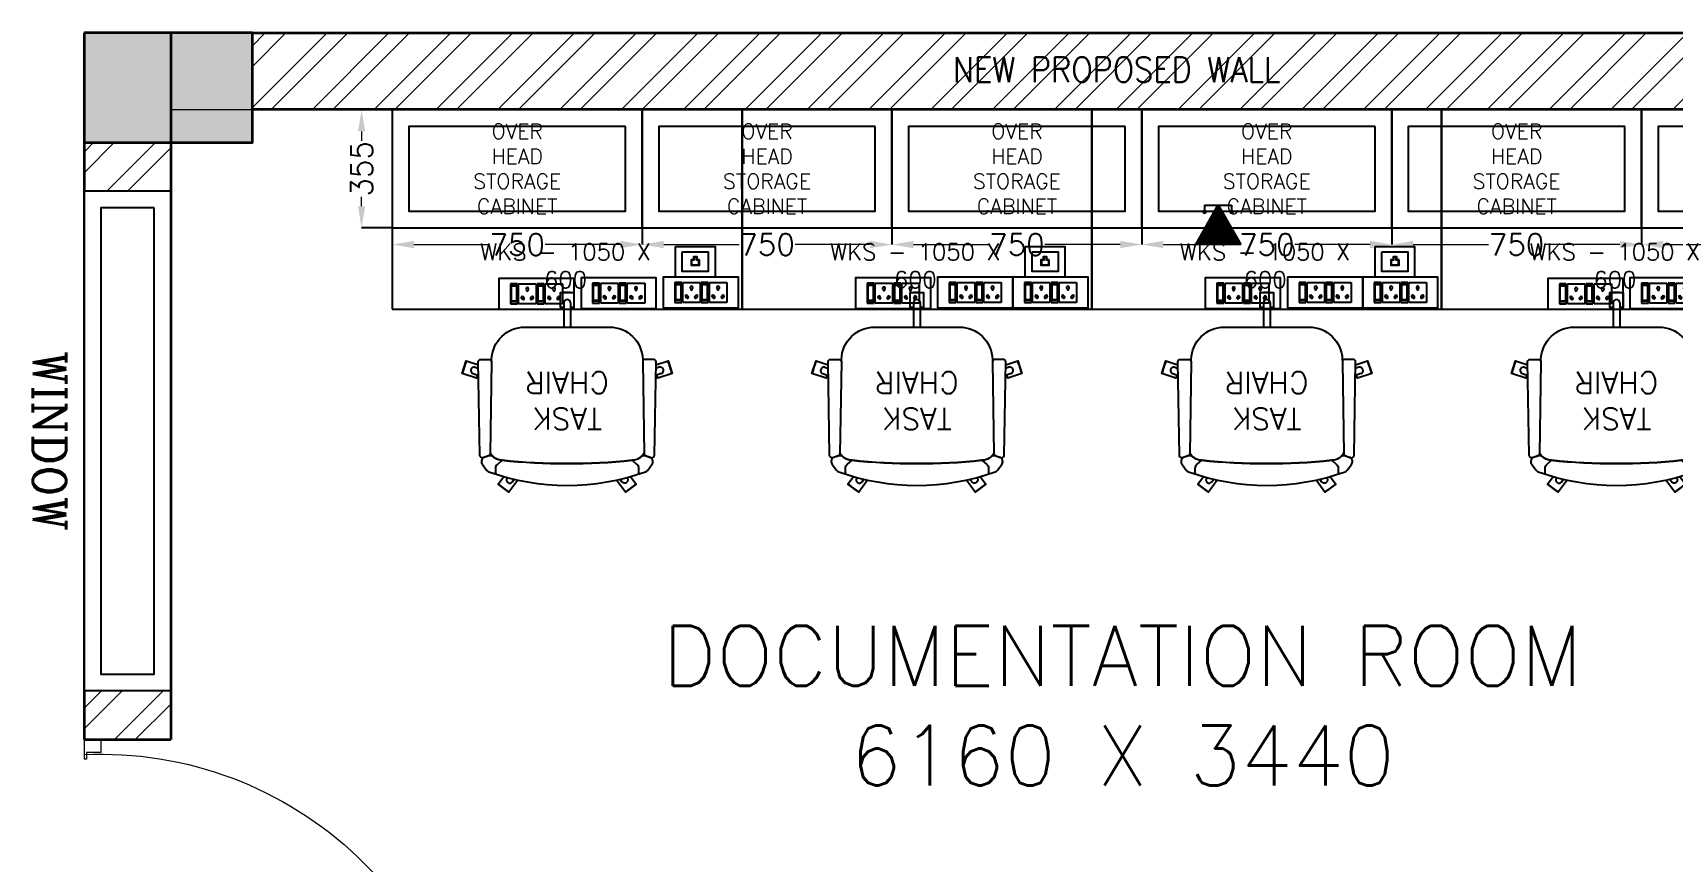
# Model space of a CAD drawing. Extents: x -52083 to 49512, y -145230 to 20224.
# Drawn here: x -30892 to -25967, y -1885 to 607 of the extents above; entities that cross this region are included whole.
import ezdxf
from ezdxf.enums import TextEntityAlignment as Align

# ---------------------------------------------------------------- set-up
doc = ezdxf.new("R2010")
doc.units = 0
doc.header["$LTSCALE"] = 0.5
doc.header["$MEASUREMENT"] = 0
doc.header["$PDMODE"] = 32
for name, color, linetype, lineweight in [('1200x2100 Door', 5, 'Continuous', 5), ('COL', 1, 'Continuous', 35), ('DIM', 3, 'Continuous', 5), ('Hatch-1', 8, 'Continuous', 5), ('New Wall', 5, 'Continuous', 35), ('Sa-Block Text', 7, 'Continuous', 18), ('wall-1', 7, 'Continuous', 35)]:
    doc.layers.add(name, color=color, linetype=linetype, lineweight=lineweight)
for name, color, linetype in [('Godrej chairs', 22, 'Continuous'), ('Godrej Furniture', 21, 'Continuous'), ('PDF_Text', 5, 'Continuous'), ('SA-6MRP', 1, 'Continuous'), ('SA-6MUP', 223, 'Continuous'), ('SA-Lan', 3, 'Continuous'), ('SA-Voice', 5, 'Continuous')]:
    doc.layers.add(name, color=color, linetype=linetype)
doc.styles.add('RomanS', font='romans.shx')
doc.styles.get("Standard").update_dxf_attribs({"font": 'romans.shx'})
doc.dimstyles.new('Sa-dim', dxfattribs={"dimtxt": 65, "dimasz": 65, "dimexe": 0, "dimexo": 0, "dimtad": 0, "dimdec": 0, "dimdsep": 46, "dimtxsty": 'Standard', "dimcen": 0, "dimclrd": 256, "dimclre": 7, "dimclrt": 1, "dimadec": 0, "dimazin": 0, "dimtfac": 1, "dimtdec": 0, "dimtmove": 0, "dimatfit": 3, "dimfxl": 1, "dimlwd": -1, "dimarcsym": 0})
pattern_1 = [(45, (5394.74, 2e-13), (-92.80777, 92.80777), []), (45, (5456.61, 2e-13), (-92.80777, 92.80777), [])]

# ---------------------------------------------------------------- blocks, each defined once
blk = doc.blocks.new('*U109')
at = {"color": 5}
blk.add_wipeout([(50, 400), (50, 240), (1450, 240), (1450, 400)], dxfattribs=at)
blk.add_wipeout([(0, 450), (0, 190), (1500, 190), (1500, 450)], dxfattribs=at)
for points in [[(0, 450), (0, 190), (1500, 190), (1500, 450)], [(50, 400), (50, 240), (1450, 240), (1450, 400)]]:
    blk.add_lwpolyline(points, close=True, dxfattribs=at)
blk = doc.blocks.new('SD 1200x2100')
at = {"layer": '1200x2100 Door'}
for p, q in [((289771.1, 46661.9), (289771.1, 46711.8)), ((289771.1, 46711.8), (289829.5, 46711.8)), ((289771.1, 46661.9), (289771.1, 46711.8)), ((289809.4, 46661.9), (289809.4, 46705.1)), ((289809.4, 46705.1), (289829.5, 46705.1)), ((289829.5, 46705.1), (289829.5, 46711.8)), ((290971.1, 46711.8), (290912.7, 46711.8)), ((290912.7, 46705.1), (290912.7, 46711.8)), ((290932.8, 46705.1), (290912.7, 46705.1)), ((290932.8, 46661.9), (290932.8, 46705.1)), ((290971.1, 46661.9), (290971.1, 46711.8)), ((289771.1, 46661.9), (289809.4, 46661.9)), ((290971.1, 46661.9), (290932.8, 46661.9)), ((290932.8, 46661.9), (290932.8, 45543.9))]:
    blk.add_line(p, q, dxfattribs=at)
blk.add_arc((290932.8, 46661.9), 1118, 177.4426, 270, dxfattribs=at)
blk = doc.blocks.new('Taskchair')
at = {"layer": 'Godrej chairs', "color": 7, "ltscale": 10}
for p, q in [((-214.6, 220.3), (-214.6, 220.3)), ((-282.4, -81.2), (-266.1, -76)), ((-276.2, -100.3), (-266.5, -97.1)), ((282.4, -81.2), (266.1, -76)), ((276.2, -100.3), (266.5, -97.1)), ((-10, -293.7), (-10, -221.3)), ((10, -293.7), (10, -221.3))]:
    blk.add_line(p, q, dxfattribs=at)
for points in [[(221.5, 169, 0.261227), (235.8, 165.9, 0.000719), (251.5, 171, 0.414214), (254.3, 192), (241.7, 208.3, 0.143437), (234.9, 213.3, 0.174712), (-234.9, 213.3, 0.143437), (-241.7, 208.3), (-254.3, 192, 0.414214), (-251.5, 171, 0.000719), (-235.8, 165.9, 0.261227), (-221.5, 169, -0.182992), (-195, 179.1), (-209.5, 191.6, -0.217315), (-214.6, 202.9), (-214.6, 220.3)], [(-174.5, 274.2, 0.030798), (-206.8, 250.7)], [(-179.9, 230.6), (-180.7, 231.7, -1), (-164.5, 243.5), (-159, 235.9)], [(179.9, 230.6), (180.7, 231.7, 1), (164.5, 243.5), (159, 235.9)], [(206.8, 250.7, 0.030798), (174.5, 274.2)], [(214.6, 220.3), (214.6, 220.3), (214.6, 202.9, -0.217315), (209.5, 191.6), (195, 179.1, -0.161268), (218.9, 171.1), (218.9, 171.1)], [(-231.1, 156.3, -0.28884), (-195, 179.1, -0.051282), (195, 179.1, -0.28884), (231.1, 156.3)], [(196.9, 179, 0.051149), (-195, 179.1)], [(227, -116.4), (226.8, -124.1, -0.405093), (126.8, -220.9), (-126.8, -220.9, -0.405093), (-226.8, -124.1), (-227, -116.4)]]:
    blk.add_lwpolyline(points, format="xyb", dxfattribs=at)
for points in [[(-190.2, 227.7), (-207.2, 251.2), (-174.8, 274.7), (-148.4, 238.3)], [(148.4, 238.3), (174.8, 274.7), (207.2, 251.2), (190.2, 227.7)], [(-241.7, 208.3), (-241.7, 208.3)], [(-234.9, 213.3), (-234.9, 213.3)], [(164.5, 243.5), (164.5, 243.5)], [(180.7, 231.7), (180.7, 231.7)], [(214.6, 220.3), (214.6, 220.3)], [(214.6, 220.3), (214.6, 220.3)], [(214.6, 220.3), (214.6, 220.3)], [(241.7, 208.3), (241.7, 208.3)], [(-218.9, 171.1), (-218.9, 171.1)], [(-218.9, 171.1), (-218.9, 171.1)], [(-195, 179.1), (-195, 179.1)], [(195, 179.1), (195, 179.1)], [(218.9, 171.1), (218.9, 171.1)], [(218.9, 171.1), (218.9, 171.1)], [(218.9, 171.1), (218.9, 171.1)], [(-266.6, -107.7), (-302.9, -119.5), (-315.3, -81.4), (-272.5, -67.5), (-269.4, -77)], [(269.4, -77), (272.5, -67.5), (315.3, -81.4), (302.9, -119.5), (266.6, -107.7)], [(10, -280), (20, -280), (20, -325), (-20, -325), (-20, -280), (-10, -280)]]:
    blk.add_lwpolyline(points, dxfattribs=at)
for points in [[(-259.3, -124.1), (-234.5, -124.1, 0.423389), (-227, -116.3), (-231.1, 159.2, 0.318217), (-236.4, 166.1), (-252.5, 171.2, 0.507849), (-262.2, 164), (-266.8, -116.6, 0.413746)], [(259.3, -124.1), (234.5, -124.1, -0.423389), (227, -116.3), (231.1, 159.2, -0.318217), (236.4, 166.1), (252.5, 171.2, -0.507849), (262.2, 164), (266.8, -116.6, -0.413746)]]:
    blk.add_lwpolyline(points, format="xyb", close=True, dxfattribs=at)
for centre, radius, start, end in [((0, 0), 325, 194.4719, 201.5281), ((-279.3, -90.7), 10, 108, 288), ((279.3, -90.7), 10, 252, 72), ((0, 0), 325, 338.4719, 345.5281), ((0, -293.7), 10, 180, 0), ((0, 0), 325, 266.4719, 273.5281)]:
    blk.add_arc(centre, radius, start, end, dxfattribs=at)
at = {"layer": 'PDF_Text', "insert": (0, 0), "char_height": 65, "width": 310.353, "attachment_point": 5}
blk.add_mtext('{\\C1;TASK CHAIR}', dxfattribs=at)
blk = doc.blocks.new('A$C3AAB5AD5')
at = {"layer": 'Godrej Furniture', "color": 1, "ltscale": 10}
blk.add_lwpolyline([(0, 535.2), (1050, 535.2), (1050, 1135.2), (0, 1135.2)], close=True, dxfattribs=at)
at = {"layer": 'Godrej Furniture', "color": 7, "rotation": 180}
blk.add_blockref('Taskchair', (525, 260.2), dxfattribs=at)
at = {"color": 7, "lineweight": 0, "ltscale": 500, "insert": (520.1, 665.3), "char_height": 50, "attachment_point": 5}
blk.add_mtext_dynamic_manual_height_columns('WKS - 1050 X 600', width=575.671, gutter_width=1, heights=[0], dxfattribs=at)
blk = doc.blocks.new('*U123')
at = {"color": 30}
for points in [[(-750, -355), (0, -355), (0, 0), (-750, 0)], [(-700, -305), (-50, -305), (-50, -50), (-700, -50)]]:
    blk.add_lwpolyline(points, close=True, dxfattribs=at)
blk = doc.blocks.new('*D476')
at = {"layer": 'Defpoints', "color": 0, "transparency": 16777216}
for p in [(-26062.5, 20.7), (-25312.5, 20.7), (-25312.5, -29.3)]:
    blk.add_point(p, dxfattribs=at)
at = {"layer": 'DIM', "color": 7, "lineweight": -2, "transparency": 16777216}
for p, q in [((-26062.5, 20.7), (-26062.5, -29.3)), ((-25312.5, 20.7), (-25312.5, -29.3))]:
    blk.add_line(p, q, dxfattribs=at)
at = {"layer": 'DIM', "transparency": 16777216}
for p, q in [((-25997.5, -29.3), (-25771.7, -29.3)), ((-25377.5, -29.3), (-25603.3, -29.3))]:
    blk.add_line(p, q, dxfattribs=at)
for points in [[(-25997.5, -18.4), (-25997.5, -40.1), (-26062.5, -29.3)], [(-25377.5, -18.4), (-25377.5, -40.1), (-25312.5, -29.3)]]:
    blk.add_solid(points, dxfattribs=at)
at = {"layer": 'DIM', "color": 1, "transparency": 16777216, "insert": (-25687.5, -29.3), "char_height": 65, "attachment_point": 5}
blk.add_mtext('750', dxfattribs=at)
blk = doc.blocks.new('*D477')
at = {"layer": 'Defpoints', "color": 0, "transparency": 16777216}
for p in [(-26812.5, 20.7), (-26062.5, 20.7), (-26062.5, -29.3)]:
    blk.add_point(p, dxfattribs=at)
at = {"layer": 'DIM', "color": 7, "lineweight": -2, "transparency": 16777216}
for p, q in [((-26812.5, 20.7), (-26812.5, -29.3)), ((-26062.5, 20.7), (-26062.5, -29.3))]:
    blk.add_line(p, q, dxfattribs=at)
at = {"layer": 'DIM', "transparency": 16777216}
for p, q in [((-26747.5, -29.3), (-26521.7, -29.3)), ((-26127.5, -29.3), (-26353.3, -29.3))]:
    blk.add_line(p, q, dxfattribs=at)
for points in [[(-26747.5, -18.4), (-26747.5, -40.1), (-26812.5, -29.3)], [(-26127.5, -18.4), (-26127.5, -40.1), (-26062.5, -29.3)]]:
    blk.add_solid(points, dxfattribs=at)
at = {"layer": 'DIM', "color": 1, "transparency": 16777216, "insert": (-26437.5, -29.3), "char_height": 65, "attachment_point": 5}
blk.add_mtext('750', dxfattribs=at)
blk = doc.blocks.new('*D478')
at = {"layer": 'Defpoints', "color": 0, "transparency": 16777216}
for p in [(-27562.5, 20.7), (-26812.5, 20.7), (-26812.5, -29.3)]:
    blk.add_point(p, dxfattribs=at)
at = {"layer": 'DIM', "color": 7, "lineweight": -2, "transparency": 16777216}
for p, q in [((-27562.5, 20.7), (-27562.5, -29.3)), ((-26812.5, 20.7), (-26812.5, -29.3))]:
    blk.add_line(p, q, dxfattribs=at)
at = {"layer": 'DIM', "transparency": 16777216}
for p, q in [((-27497.5, -29.3), (-27271.7, -29.3)), ((-26877.5, -29.3), (-27103.3, -29.3))]:
    blk.add_line(p, q, dxfattribs=at)
for points in [[(-27497.5, -18.4), (-27497.5, -40.1), (-27562.5, -29.3)], [(-26877.5, -18.4), (-26877.5, -40.1), (-26812.5, -29.3)]]:
    blk.add_solid(points, dxfattribs=at)
at = {"layer": 'DIM', "color": 1, "transparency": 16777216, "insert": (-27187.5, -29.3), "char_height": 65, "attachment_point": 5}
blk.add_mtext('750', dxfattribs=at)
blk = doc.blocks.new('*D479')
at = {"layer": 'Defpoints', "color": 0, "transparency": 16777216}
for p in [(-28312.5, 20.7), (-27562.5, 20.7), (-27562.5, -29.3)]:
    blk.add_point(p, dxfattribs=at)
at = {"layer": 'DIM', "color": 7, "lineweight": -2, "transparency": 16777216}
for p, q in [((-28312.5, 20.7), (-28312.5, -29.3)), ((-27562.5, 20.7), (-27562.5, -29.3))]:
    blk.add_line(p, q, dxfattribs=at)
at = {"layer": 'DIM', "transparency": 16777216}
for p, q in [((-28247.5, -29.3), (-28021.7, -29.3)), ((-27627.5, -29.3), (-27853.3, -29.3))]:
    blk.add_line(p, q, dxfattribs=at)
for points in [[(-28247.5, -18.4), (-28247.5, -40.1), (-28312.5, -29.3)], [(-27627.5, -18.4), (-27627.5, -40.1), (-27562.5, -29.3)]]:
    blk.add_solid(points, dxfattribs=at)
at = {"layer": 'DIM', "color": 1, "transparency": 16777216, "insert": (-27937.5, -29.3), "char_height": 65, "attachment_point": 5}
blk.add_mtext('750', dxfattribs=at)
blk = doc.blocks.new('*D480')
at = {"layer": 'Defpoints', "color": 0, "transparency": 16777216}
for p in [(-29062.5, 20.7), (-28312.5, 20.7), (-28312.5, -29.3)]:
    blk.add_point(p, dxfattribs=at)
at = {"layer": 'DIM', "color": 7, "lineweight": -2, "transparency": 16777216}
for p, q in [((-29062.5, 20.7), (-29062.5, -29.3)), ((-28312.5, 20.7), (-28312.5, -29.3))]:
    blk.add_line(p, q, dxfattribs=at)
at = {"layer": 'DIM', "transparency": 16777216}
for p, q in [((-28997.5, -29.3), (-28771.7, -29.3)), ((-28377.5, -29.3), (-28603.3, -29.3))]:
    blk.add_line(p, q, dxfattribs=at)
for points in [[(-28997.5, -18.4), (-28997.5, -40.1), (-29062.5, -29.3)], [(-28377.5, -18.4), (-28377.5, -40.1), (-28312.5, -29.3)]]:
    blk.add_solid(points, dxfattribs=at)
at = {"layer": 'DIM', "color": 1, "transparency": 16777216, "insert": (-28687.5, -29.3), "char_height": 65, "attachment_point": 5}
blk.add_mtext('750', dxfattribs=at)
blk = doc.blocks.new('*D481')
at = {"layer": 'Defpoints', "color": 0, "transparency": 16777216}
for p in [(-29812.5, 20.7), (-29062.5, 20.7), (-29062.5, -29.3)]:
    blk.add_point(p, dxfattribs=at)
at = {"layer": 'DIM', "color": 7, "lineweight": -2, "transparency": 16777216}
for p, q in [((-29812.5, 20.7), (-29812.5, -29.3)), ((-29062.5, 20.7), (-29062.5, -29.3))]:
    blk.add_line(p, q, dxfattribs=at)
at = {"layer": 'DIM', "transparency": 16777216}
for p, q in [((-29747.5, -29.3), (-29521.7, -29.3)), ((-29127.5, -29.3), (-29353.3, -29.3))]:
    blk.add_line(p, q, dxfattribs=at)
for points in [[(-29747.5, -18.4), (-29747.5, -40.1), (-29812.5, -29.3)], [(-29127.5, -18.4), (-29127.5, -40.1), (-29062.5, -29.3)]]:
    blk.add_solid(points, dxfattribs=at)
at = {"layer": 'DIM', "color": 1, "transparency": 16777216, "insert": (-29437.5, -29.3), "char_height": 65, "attachment_point": 5}
blk.add_mtext('750', dxfattribs=at)
blk = doc.blocks.new('*D482')
at = {"layer": 'Defpoints', "color": 0, "transparency": 16777216}
for p in [(-29904.6, 375.7), (-29812.5, 375.7), (-29812.5, 20.7)]:
    blk.add_point(p, dxfattribs=at)
at = {"layer": 'DIM', "color": 7, "lineweight": -2, "transparency": 16777216}
for p, q in [((-29812.5, 375.7), (-29904.6, 375.7)), ((-29812.5, 20.7), (-29904.6, 20.7))]:
    blk.add_line(p, q, dxfattribs=at)
at = {"layer": 'DIM', "transparency": 16777216}
for p, q in [((-29904.6, 310.7), (-29904.6, 282.4)), ((-29904.6, 85.7), (-29904.6, 114))]:
    blk.add_line(p, q, dxfattribs=at)
for points in [[(-29915.5, 310.7), (-29893.8, 310.7), (-29904.6, 375.7)], [(-29915.5, 85.7), (-29893.8, 85.7), (-29904.6, 20.7)]]:
    blk.add_solid(points, dxfattribs=at)
at = {"layer": 'DIM', "color": 1, "transparency": 16777216, "insert": (-29904.6, 198.2), "char_height": 65, "attachment_point": 5, "rotation": 90}
blk.add_mtext('355', dxfattribs=at)
blk = doc.blocks.new('VOICE')
at = {"ltscale": 30}
h = blk.add_hatch(dxfattribs=at)
h.set_pattern_fill('ANSI31', color=256, scale=1.368807, angle=0.1071, style=0)
h.set_pattern_definition([(45.107, (0, 0), (-3.0788, 3.06731), [])])
h.paths.add_polyline_path([(0, 0), (67.3, 119.1), (135, 0)])
for p, q in [((0, 0), (67.3, 119.1)), ((67.3, 119.1), (135, 0)), ((135, 0), (0, 0))]:
    blk.add_line(p, q, dxfattribs=at)
at = {"linetype": 'Continuous', "ltscale": 12}
blk.add_line((26.7, 118.6), (107.9, 118.6), dxfattribs=at)
at = {"ltscale": 12}
for p, q in [((26.7, 118.6), (26.7, 100.6)), ((107.9, 118.6), (107.9, 100.6))]:
    blk.add_line(p, q, dxfattribs=at)
at = {"ltscale": 30, "const_width": 6.84}
for points in [[(23.3, 98.1, 1), (30.1, 98.1, 1)], [(104.4, 98.1, 1), (111.3, 98.1, 1)]]:
    blk.add_lwpolyline(points, format="xyb", close=True, dxfattribs=at)
at = {"layer": 'Sa-Block Text', "flags": 1}
for tag, p in [('LAB', (67.8, 152)), ('ITEM', (67.8, 25)), ('CATALOGUE', (98.3, -100))]:
    blk.add_attdef(tag, text='', height=65, dxfattribs=at).set_placement(p, align=Align.MIDDLE_CENTER)
blk = doc.blocks.new('*U133')
at = {"ltscale": 300}
for p, q in [((-78.1, 29.8), (-78.1, -29.8)), ((-78.1, 29.8), (-78.1, -29.8)), ((-57.3, 29.8), (-78.1, 29.8)), ((-78.1, 29.8), (-57.3, 29.8)), ((-76.3, 23.3), (-76.3, -23.3)), ((-59.1, 23.3), (-76.3, 23.3)), ((-59.1, -23.3), (-59.1, 23.3)), ((-57.3, -29.8), (-57.3, 29.8)), ((-53.9, 29.8), (-1.7, 29.8)), ((-53.9, -29.8), (-53.9, 29.8)), ((-1.7, 29.8), (-1.7, -29.8)), ((1.7, 29.8), (1.7, -29.8)), ((1.7, 29.8), (1.7, -29.8)), ((22.5, 29.8), (1.7, 29.8)), ((1.7, 29.8), (22.5, 29.8)), ((3.5, 23.3), (3.5, -23.3)), ((20.7, 23.3), (3.5, 23.3)), ((20.7, -23.3), (20.7, 23.3)), ((22.5, -29.8), (22.5, 29.8)), ((25.9, -29.8), (25.9, 29.8)), ((25.9, 29.8), (78.1, 29.8)), ((78.1, 29.8), (78.1, -29.8)), ((-78.1, -29.8), (-57.3, -29.8)), ((-76.3, -21.2), (-59.1, -21.2)), ((-76.3, -23.3), (-59.1, -23.3)), ((-1.7, -29.8), (-53.9, -29.8)), ((1.7, -29.8), (22.5, -29.8)), ((3.5, -21.2), (20.7, -21.2)), ((3.5, -23.3), (20.7, -23.3)), ((78.1, -29.8), (25.9, -29.8))]:
    blk.add_line(p, q, dxfattribs=at)
blk.add_lwpolyline([(-113, -46), (113, -46), (113, 46), (-113, 46)], close=True, dxfattribs=at)
for centre, radius, start, end in [((-27.8, 14.7), 4.06, 307.1584, 232.8416), ((-27.8, 10.6), 2.59, 161.4031, 18.5969), ((52, 14.7), 4.06, 307.1584, 232.8416), ((52, 10.6), 2.59, 161.4031, 18.5969), ((-42.7, -11.6), 3.5, 5.2689, 272.51), ((-39.9, -14), 2.82, 202.6838, 75.0951), ((-15.7, -14), 2.82, 104.9049, 337.3162), ((-12.9, -11.6), 3.5, 267.49, 174.7311), ((37.1, -11.6), 3.5, 5.2689, 272.51), ((39.9, -14), 2.82, 202.6838, 75.0951), ((64.1, -14), 2.82, 104.9049, 337.3162), ((66.9, -11.6), 3.5, 267.49, 174.7311)]:
    blk.add_arc(centre, radius, start, end, dxfattribs=at)
at = {"layer": 'Sa-Block Text', "flags": 1}
for tag, p in [('PROJECTNAME', (102.4, 776)), ('FLOOR', (102.4, 686.5)), ('LABNAME', (102.4, 577)), ('ITEMNO:', (102.4, 479.7))]:
    blk.add_attdef(tag, text='', height=65, dxfattribs=at).set_placement(p, align=Align.MIDDLE_CENTER)
at = {"layer": 'Sa-Block Text'}
blk.add_attdef('CATALOGUE', text='', height=65, dxfattribs=at).set_placement((102.4, 360.5), align=Align.MIDDLE_CENTER)
blk = doc.blocks.new('*U130')
for p, q in [((-78.1, 29.8), (-78.1, -29.8)), ((-78.1, 29.8), (-78.1, -29.8)), ((-57.3, 29.8), (-78.1, 29.8)), ((-78.1, 29.8), (-57.3, 29.8)), ((-76.3, 23.3), (-76.3, -23.3)), ((-59.1, 23.3), (-76.3, 23.3)), ((-59.1, -23.3), (-59.1, 23.3)), ((-57.3, -29.8), (-57.3, 29.8)), ((-53.9, 29.8), (-1.7, 29.8)), ((-53.9, -29.8), (-53.9, 29.8)), ((-1.7, 29.8), (-1.7, -29.8)), ((1.7, 29.8), (1.7, -29.8)), ((1.7, 29.8), (1.7, -29.8)), ((22.5, 29.8), (1.7, 29.8)), ((1.7, 29.8), (22.5, 29.8)), ((3.5, 23.3), (3.5, -23.3)), ((20.7, 23.3), (3.5, 23.3)), ((20.7, -23.3), (20.7, 23.3)), ((22.5, -29.8), (22.5, 29.8)), ((25.9, -29.8), (25.9, 29.8)), ((25.9, 29.8), (78.1, 29.8)), ((78.1, 29.8), (78.1, -29.8)), ((-78.1, -29.8), (-57.3, -29.8)), ((-76.3, -21.2), (-59.1, -21.2)), ((-76.3, -23.3), (-59.1, -23.3)), ((-1.7, -29.8), (-53.9, -29.8)), ((1.7, -29.8), (22.5, -29.8)), ((3.5, -21.2), (20.7, -21.2)), ((3.5, -23.3), (20.7, -23.3)), ((78.1, -29.8), (25.9, -29.8))]:
    blk.add_line(p, q)
blk.add_lwpolyline([(-113, -46), (113, -46), (113, 46), (-113, 46)], close=True)
for centre, radius, start, end in [((-27.8, 14.7), 4.06, 307.1584, 232.8416), ((-27.8, 10.6), 2.59, 161.4031, 18.5969), ((52, 14.7), 4.06, 307.1584, 232.8416), ((52, 10.6), 2.59, 161.4031, 18.5969), ((-42.7, -11.6), 3.5, 5.2689, 272.51), ((-39.9, -14), 2.82, 202.6838, 75.0951), ((-15.7, -14), 2.82, 104.9049, 337.3162), ((-12.9, -11.6), 3.5, 267.49, 174.7311), ((37.1, -11.6), 3.5, 5.2689, 272.51), ((39.9, -14), 2.82, 202.6838, 75.0951), ((64.1, -14), 2.82, 104.9049, 337.3162), ((66.9, -11.6), 3.5, 267.49, 174.7311)]:
    blk.add_arc(centre, radius, start, end)
at = {"layer": 'Sa-Block Text', "flags": 1}
for tag, p in [('PROJECTNAME', (14.8, 619.1)), ('FLOOR', (14.8, 529.6)), ('LABNAME', (14.8, 420.1)), ('ITEMNO:', (14.8, 322.8))]:
    blk.add_attdef(tag, text='', height=65, dxfattribs=at).set_placement(p, align=Align.MIDDLE_CENTER)
at = {"layer": 'Sa-Block Text'}
blk.add_attdef('CATALOGUE', text='', height=65, dxfattribs=at).set_placement((14.8, 173.9), align=Align.MIDDLE_CENTER)
blk = doc.blocks.new('*U132')
for points in [[(-59.4, 46), (59.4, 46), (59.4, -46), (-59.4, -46)], [(-39.1, 29.8), (39.1, 29.8), (39.1, -29.8), (-39.1, -29.8)], [(12.4, 5.6), (5.4, 5.6), (5.4, 14.6), (-5.4, 14.6), (-5.4, 5.6), (-12.4, 5.6), (-12.4, -10.5), (12.4, -10.5)], [(11.1, 4.3), (4.1, 4.3), (4.1, 13.4), (-4.1, 13.4), (-4.1, 4.3), (-11.1, 4.3), (-11.1, -9.2), (11.1, -9.2)]]:
    blk.add_lwpolyline(points, close=True)
at = {"layer": 'Sa-Block Text', "flags": 1}
for tag, p in [('PROJECTNAME', (15.2, 670.6)), ('FLOOR', (15.2, 581.1)), ('LABNAME', (15.2, 471.6)), ('ITEMNO:', (15.2, 374.3))]:
    blk.add_attdef(tag, text='', height=65, dxfattribs=at).set_placement(p, align=Align.MIDDLE_CENTER)
at = {"layer": 'Sa-Block Text'}
blk.add_attdef('CATALOGUE', text='', height=65, dxfattribs=at).set_placement((15.2, 223), align=Align.MIDDLE_CENTER)

msp = doc.modelspace()

# ---------------------------------------------------------------- hatches: boundary and pattern name
at = {"layer": 'COL'}
h = msp.add_hatch(color=256, dxfattribs=at)
h.dxf.hatch_style = 1
h.paths.add_polyline_path([(-30232.5, 606.7), (-30737.5, 606.7), (-30737.5, 276.7), (-30232.5, 276.7)])
at = {"layer": 'Hatch-1'}
h = msp.add_hatch(dxfattribs=at)
h.set_pattern_fill('ANSI32,_O', color=256, scale=350)
h.set_pattern_definition(pattern_1)
h.paths.add_polyline_path([(-24562.5, 376.7), (-30232.5, 376.7), (-30232.5, 606.7), (-24562.5, 606.7)])

# ---------------------------------------------------------------- linework, layer by layer
at = {"layer": 'COL', "elevation": 2637.8}
msp.add_lwpolyline([(-30737.5, 606.7), (-30737.5, 276.7), (-30232.5, 276.7), (-30232.5, 606.7)], close=True, dxfattribs=at)
at = {"layer": 'Hatch-1', "color": 5}
for p, q in [((-30737.5, 606.7, 2637.8), (-24317.5, 606.7, 2637.8)), ((-30477.5, 376.7, 2637.8), (-24317.5, 376.7, 2637.8))]:
    msp.add_line(p, q, dxfattribs=at)
at = {"layer": 'New Wall', "color": 5, "elevation": 2637.8}
msp.add_lwpolyline([(-24562.5, 376.7), (-30232.5, 376.7), (-30232.5, 606.7), (-24562.5, 606.7)], close=True, dxfattribs=at)
at = {"layer": 'wall-1', "color": 7}
for p, q in [((-30737.5, 606.7, 2637.8), (-30737.5, -1516.3, 2637.8)), ((-30477.5, 606.7, 2637.8), (-30477.5, -1516.3, 2637.8)), ((-30737.5, -1516.3, 2637.8), (-30477.5, -1516.3, 2637.8))]:
    msp.add_line(p, q, dxfattribs=at)

# ---------------------------------------------------------------- block references
at = {"color": 7, "lineweight": 0, "ltscale": 500}
for p in [(-29812.5, -758.5, 2637.8), (-28762.5, -758.5, 2637.8), (-27712.5, -758.5, 2637.8), (-26662.5, -758.5, 2637.8)]:
    msp.add_blockref('A$C3AAB5AD5', p, dxfattribs=at)
at = {"rotation": 180}
for p in [(-29812.5, 20.7, 2637.8), (-29062.5, 20.7, 2637.8), (-28312.5, 20.7, 2637.8), (-27562.5, 20.7, 2637.8), (-26812.5, 20.7, 2637.8), (-26062.5, 20.7, 2637.8)]:
    msp.add_blockref('*U123', p, dxfattribs=at)
at = {"layer": '1200x2100 Door', "xscale": -1, "rotation": 90}
msp.add_blockref('SD 1200x2100', (15974.3, 288254.8, 2637.8), dxfattribs=at)
at = {"layer": 'SA-6MRP', "color": 7}
for p in [(-29379.3, -177.3, 2637.8), (-29132.9, -175.2, 2637.8), (-28308.9, -175.6, 2637.8), (-28062.5, -173.5, 2637.8), (-27258.9, -175.6, 2637.8), (-27012.5, -173.5, 2637.8), (-26231, -177.3, 2637.8), (-25984.6, -175.2, 2637.8)]:
    msp.add_blockref('*U133', p, dxfattribs=at)
at = {"layer": 'SA-6MUP', "color": 7}
for p in [(-28886.5, -173.5, 2637.8), (-27836.5, -173.5, 2637.8), (-26786.5, -173.5, 2637.8)]:
    msp.add_blockref('*U130', p, dxfattribs=at)
at = {"layer": 'SA-Lan', "color": 7}
for p in [(-28902.9, -80.9, 2637.8), (-27852.9, -80.9, 2637.8), (-26802.9, -80.9, 2637.8)]:
    msp.add_blockref('*U132', p, dxfattribs=at)
at = {"layer": 'SA-Voice', "color": 7}
msp.add_blockref('VOICE', (-27400.8, -29.3, 2637.8), dxfattribs=at)

# ---------------------------------------------------------------- texts
at = {"char_height": 45, "width": 367.387, "attachment_point": 5}
for insert in [(-29437.5, 198.2, 2637.8), (-28687.5, 198.2, 2637.8), (-27937.5, 198.2, 2637.8), (-27187.5, 198.2, 2637.8), (-26437.5, 198.2, 2637.8)]:
    msp.add_mtext('OVER HEAD STORAGE \\PCABINET', dxfattribs=dict(at, insert=insert))
at = {"layer": 'PDF_Text', "attachment_point": 5, "style": 'RomanS'}
for s, insert, char_height, width in [('{\\W0.9;NEW PROPOSED WALL}', (-27638, 496.3, 2637.8), 75, 1139.412), ('DOCUMENTATION ROOM \\P{\\C0;6160 X 3440}', (-27620.2, -1414.4, 2637.8), 180, 2680.779)]:
    msp.add_mtext(s, dxfattribs=dict(at, insert=insert, char_height=char_height, width=width))
at = {"layer": 'PDF_Text', "insert": (-30791.6, -619.3, 2637.8), "char_height": 100, "attachment_point": 2, "rotation": 270, "style": 'RomanS'}
msp.add_mtext('{\\Fromanc|c0;WINDOW}', dxfattribs=at)

# ---------------------------------------------------------------- dimensions: what is measured, and where the dimension line sits
at = {"layer": 'DIM', "color": 7}
dim = msp.add_linear_dim(base=(-29904.6, 375.7, 2637.8), p1=(-29812.5, 20.7, 2637.8), p2=(-29812.5, 375.7, 2637.8), angle=90, dimstyle='Sa-dim', dxfattribs=at)
dim.commit()
dim.dimension.update_dxf_attribs({"geometry": '*D482', "text_midpoint": (-29904.6, 198.2, 2637.8)})
dim = msp.add_linear_dim(base=(-29062.5, -29.3, 2637.8), p1=(-29812.5, 20.7, 2637.8), p2=(-29062.5, 20.7, 2637.8), dimstyle='Sa-dim', override={"dimtmove": 0}, dxfattribs=at)
dim.commit()
dim.dimension.update_dxf_attribs({"geometry": '*D481', "text_midpoint": (-29437.5, -29.3, 2637.8)})
for base, p1, p2, picture, middle in [((-28312.5, -29.3, 2637.8), (-29062.5, 20.7, 2637.8), (-28312.5, 20.7, 2637.8), '*D480', (-28687.5, -29.3, 2637.8)), ((-27562.5, -29.3, 2637.8), (-28312.5, 20.7, 2637.8), (-27562.5, 20.7, 2637.8), '*D479', (-27937.5, -29.3, 2637.8)), ((-26812.5, -29.3, 2637.8), (-27562.5, 20.7, 2637.8), (-26812.5, 20.7, 2637.8), '*D478', (-27187.5, -29.3, 2637.8)), ((-26062.5, -29.3, 2637.8), (-26812.5, 20.7, 2637.8), (-26062.5, 20.7, 2637.8), '*D477', (-26437.5, -29.3, 2637.8)), ((-25312.5, -29.3, 2637.8), (-26062.5, 20.7, 2637.8), (-25312.5, 20.7, 2637.8), '*D476', (-25687.5, -29.3, 2637.8))]:
    dim = msp.add_linear_dim(base=base, p1=p1, p2=p2, dimstyle='Sa-dim', override={"dimtmove": 0}, dxfattribs=at)
    dim.commit()
    dim.dimension.update_dxf_attribs({"geometry": picture, "text_midpoint": middle, "dimtype": 160})

# ---------------------------------------------------------------- next in the draw order: block references
at = {"rotation": 270}
msp.add_blockref('*U109', (-30927.5, 130.7, 2637.8), dxfattribs=at)

# ---------------------------------------------------------------- next in the draw order: hatches: boundary and pattern name
at = {"layer": 'Hatch-1'}
h = msp.add_hatch(dxfattribs=at)
h.set_pattern_fill('ANSI32,_O', color=256, scale=350)
h.set_pattern_definition(pattern_1)
h.paths.add_polyline_path([(-30737.5, 276.7), (-30477.5, 276.7), (-30477.5, 130.7), (-30737.5, 130.7)])
h = msp.add_hatch(dxfattribs=at)
h.set_pattern_fill('ANSI32,_O', color=256, scale=350)
h.set_pattern_definition(pattern_1)
h.paths.add_polyline_path([(-30737.5, -1516.3), (-30477.5, -1516.3), (-30477.5, -1369.3), (-30737.5, -1369.3)])

# ---------------------------------------------------------------- next in the draw order: linework, layer by layer
at = {"layer": 'Hatch-1', "elevation": 2637.8}
for points in [[(-30737.5, 276.7), (-30477.5, 276.7), (-30477.5, 130.7), (-30737.5, 130.7)], [(-30737.5, -1516.3), (-30477.5, -1516.3), (-30477.5, -1369.3), (-30737.5, -1369.3)]]:
    msp.add_lwpolyline(points, close=True, dxfattribs=at)

doc.saveas('drawing.dxf')
